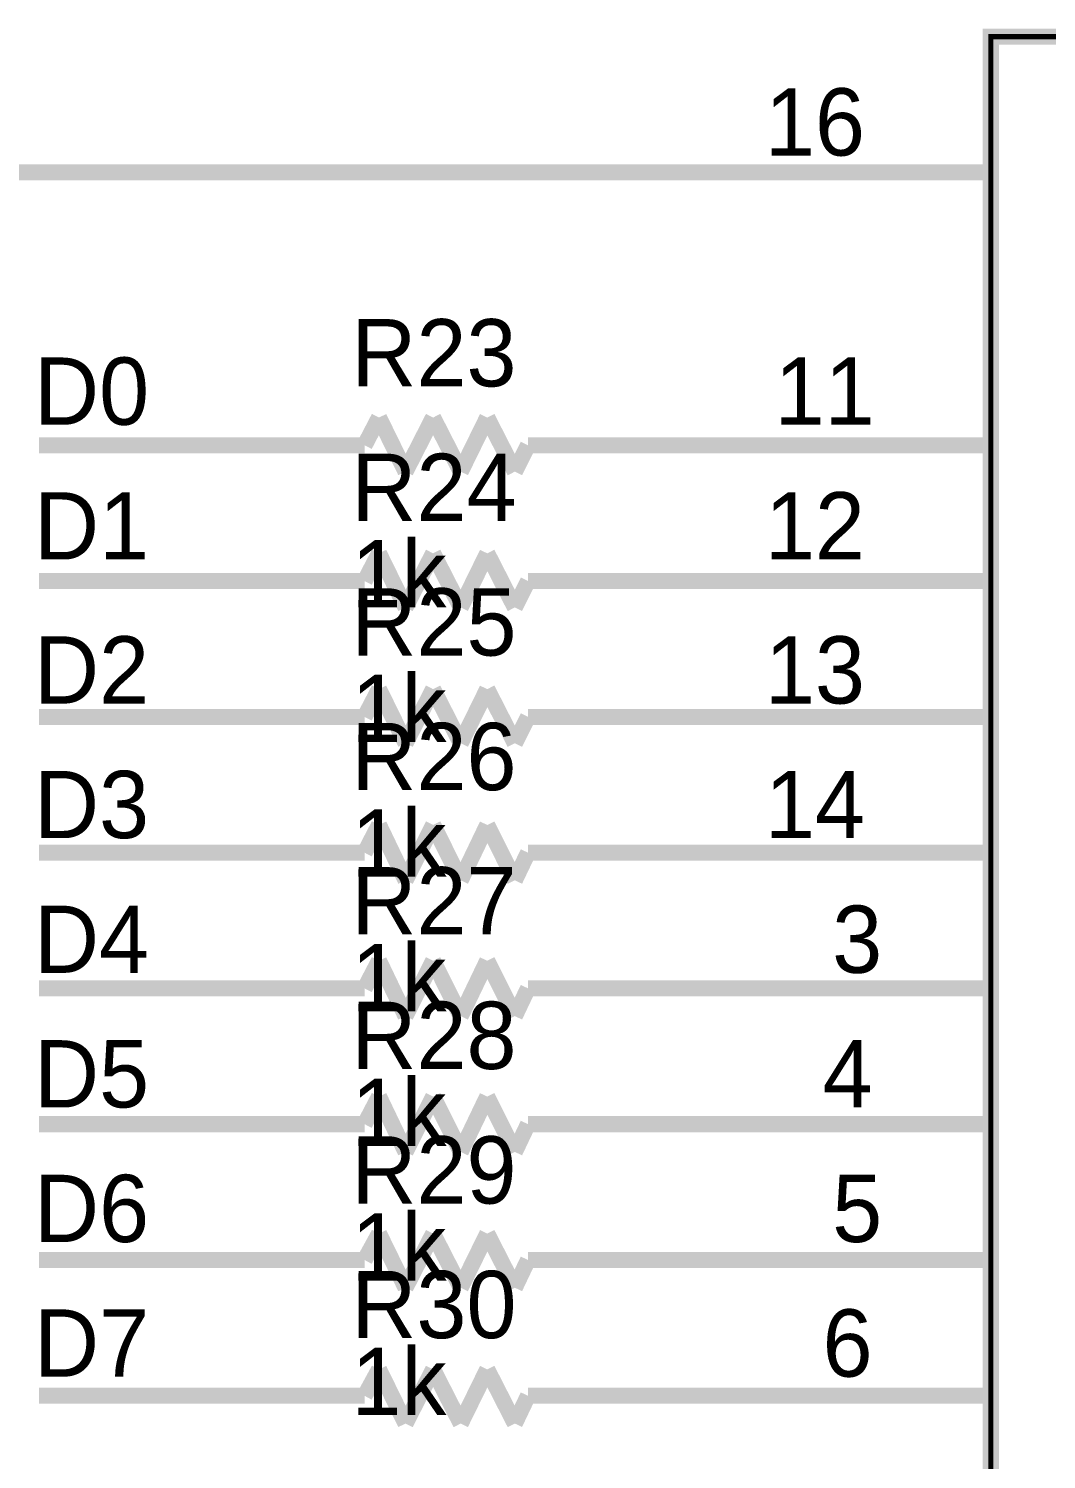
# Model space of a CAD drawing. Header units: inches. Extents: x 0 to 22.3, y 0 to 15.7.
# Drawn here: x 18.293 to 19.041, y 9.253 to 10.305 of the extents above; entities that cross this region are included whole.
import ezdxf

# ---------------------------------------------------------------- set-up
doc = ezdxf.new("R2010")
doc.units = ezdxf.units.IN
doc.header["$MEASUREMENT"] = 0
doc.layers.add('Sheet', color=255, linetype='Continuous')

msp = doc.modelspace()

# ---------------------------------------------------------------- linework, layer by layer
at = {"layer": 'Sheet'}
for points in [[(19.0006, 10.2996, 0.0118, 0.0118, 0), (19.7008, 10.2996, 0.0118, 0.0118, 0), (19.7008, 8.5996, 0.0118, 0.0118, 0), (19.0006, 8.5996, 0.0118, 0.0118, 0), (19.0006, 10.2996, 0.0118, 0.0118, 0)], [(19.0006, 10.2996, 0.0039, 0.0039, 0), (19.0006, 8.5996, 0.0039, 0.0039, 0), (19.7008, 8.5996, 0.0039, 0.0039, 0), (19.7008, 10.2996, 0.0039, 0.0039, 0), (19.0006, 10.2996, 0.0039, 0.0039, 0), (19.0006, 10.2996, 0.0039, 0.0039, 0)]]:
    msp.add_lwpolyline(points, format="xyseb", close=True, dxfattribs=at)
for points in [[(18.8008, 10.1997, 0.0118, 0.0118, 0), (18.0007, 10.1997, 0.0118, 0.0118, 0)], [(19.0006, 10.1997, 0.0118, 0.0118, 0), (18.8008, 10.1997, 0.0118, 0.0118, 0)], [(18.54, 9.999, 0.0118, 0.0118, 0), (18.5506, 10.0194, 0.0118, 0.0118, 0)], [(18.5506, 10.0194, 0.0118, 0.0118, 0), (18.5701, 9.9796, 0.0118, 0.0118, 0)], [(18.5701, 9.9796, 0.0118, 0.0118, 0), (18.5904, 10.0194, 0.0118, 0.0118, 0)], [(18.5904, 10.0194, 0.0118, 0.0118, 0), (18.6107, 9.9796, 0.0118, 0.0118, 0)], [(18.6107, 9.9796, 0.0118, 0.0118, 0), (18.6302, 10.0194, 0.0118, 0.0118, 0)], [(18.6302, 10.0194, 0.0118, 0.0118, 0), (18.6505, 9.9796, 0.0118, 0.0118, 0)], [(18.5002, 9.999, 0.0118, 0.0118, 0), (18.3004, 9.999, 0.0118, 0.0118, 0)], [(18.54, 9.999, 0.0118, 0.0118, 0), (18.5002, 9.999, 0.0118, 0.0118, 0)], [(18.6505, 9.9796, 0.0118, 0.0118, 0), (18.6602, 9.999, 0.0118, 0.0118, 0)], [(18.6602, 9.999, 0.0118, 0.0118, 0), (18.7, 9.999, 0.0118, 0.0118, 0)], [(18.8008, 9.999, 0.0118, 0.0118, 0), (18.7, 9.999, 0.0118, 0.0118, 0)], [(19.0006, 9.999, 0.0118, 0.0118, 0), (18.8008, 9.999, 0.0118, 0.0118, 0)], [(18.54, 9.8991, 0.0118, 0.0118, 0), (18.5506, 9.9195, 0.0118, 0.0118, 0)], [(18.5506, 9.9195, 0.0118, 0.0118, 0), (18.5701, 9.8797, 0.0118, 0.0118, 0)], [(18.5701, 9.8797, 0.0118, 0.0118, 0), (18.5904, 9.9195, 0.0118, 0.0118, 0)], [(18.5904, 9.9195, 0.0118, 0.0118, 0), (18.6107, 9.8797, 0.0118, 0.0118, 0)], [(18.6107, 9.8797, 0.0118, 0.0118, 0), (18.6302, 9.9195, 0.0118, 0.0118, 0)], [(18.6302, 9.9195, 0.0118, 0.0118, 0), (18.6505, 9.8797, 0.0118, 0.0118, 0)], [(18.5002, 9.8991, 0.0118, 0.0118, 0), (18.3004, 9.8991, 0.0118, 0.0118, 0)], [(18.54, 9.8991, 0.0118, 0.0118, 0), (18.5002, 9.8991, 0.0118, 0.0118, 0)], [(18.6505, 9.8797, 0.0118, 0.0118, 0), (18.6602, 9.8991, 0.0118, 0.0118, 0)], [(18.6602, 9.8991, 0.0118, 0.0118, 0), (18.7, 9.8991, 0.0118, 0.0118, 0)], [(18.7, 9.8991, 0.0118, 0.0118, 0), (18.8008, 9.8991, 0.0118, 0.0118, 0)], [(19.0006, 9.8991, 0.0118, 0.0118, 0), (18.8008, 9.8991, 0.0118, 0.0118, 0)], [(18.54, 9.7992, 0.0118, 0.0118, 0), (18.5506, 9.8196, 0.0118, 0.0118, 0)], [(18.5506, 9.8196, 0.0118, 0.0118, 0), (18.5701, 9.7798, 0.0118, 0.0118, 0)], [(18.5701, 9.7798, 0.0118, 0.0118, 0), (18.5904, 9.8196, 0.0118, 0.0118, 0)], [(18.5904, 9.8196, 0.0118, 0.0118, 0), (18.6107, 9.7798, 0.0118, 0.0118, 0)], [(18.6107, 9.7798, 0.0118, 0.0118, 0), (18.6302, 9.8196, 0.0118, 0.0118, 0)], [(18.6302, 9.8196, 0.0118, 0.0118, 0), (18.6505, 9.7798, 0.0118, 0.0118, 0)], [(18.5002, 9.7992, 0.0118, 0.0118, 0), (18.3004, 9.7992, 0.0118, 0.0118, 0)], [(18.54, 9.7992, 0.0118, 0.0118, 0), (18.5002, 9.7992, 0.0118, 0.0118, 0)], [(18.6505, 9.7798, 0.0118, 0.0118, 0), (18.6602, 9.7992, 0.0118, 0.0118, 0)], [(18.6602, 9.7992, 0.0118, 0.0118, 0), (18.7, 9.7992, 0.0118, 0.0118, 0)], [(18.7, 9.7992, 0.0118, 0.0118, 0), (18.8008, 9.7992, 0.0118, 0.0118, 0)], [(19.0006, 9.7992, 0.0118, 0.0118, 0), (18.8008, 9.7992, 0.0118, 0.0118, 0)], [(18.54, 9.6993, 0.0118, 0.0118, 0), (18.5506, 9.7197, 0.0118, 0.0118, 0)], [(18.5506, 9.7197, 0.0118, 0.0118, 0), (18.5701, 9.679, 0.0118, 0.0118, 0)], [(18.5701, 9.679, 0.0118, 0.0118, 0), (18.5904, 9.7197, 0.0118, 0.0118, 0)], [(18.5904, 9.7197, 0.0118, 0.0118, 0), (18.6107, 9.679, 0.0118, 0.0118, 0)], [(18.6107, 9.679, 0.0118, 0.0118, 0), (18.6302, 9.7197, 0.0118, 0.0118, 0)], [(18.6302, 9.7197, 0.0118, 0.0118, 0), (18.6505, 9.679, 0.0118, 0.0118, 0)], [(18.5002, 9.6993, 0.0118, 0.0118, 0), (18.3004, 9.6993, 0.0118, 0.0118, 0)], [(18.54, 9.6993, 0.0118, 0.0118, 0), (18.5002, 9.6993, 0.0118, 0.0118, 0)], [(18.6505, 9.679, 0.0118, 0.0118, 0), (18.6602, 9.6993, 0.0118, 0.0118, 0)], [(18.6602, 9.6993, 0.0118, 0.0118, 0), (18.7, 9.6993, 0.0118, 0.0118, 0)], [(18.7, 9.6993, 0.0118, 0.0118, 0), (18.8008, 9.6993, 0.0118, 0.0118, 0)], [(19.0006, 9.6993, 0.0118, 0.0118, 0), (18.8008, 9.6993, 0.0118, 0.0118, 0)], [(18.54, 9.5995, 0.0118, 0.0118, 0), (18.5506, 9.6198, 0.0118, 0.0118, 0)], [(18.5506, 9.6198, 0.0118, 0.0118, 0), (18.5701, 9.5791, 0.0118, 0.0118, 0)], [(18.5701, 9.5791, 0.0118, 0.0118, 0), (18.5904, 9.6198, 0.0118, 0.0118, 0)], [(18.5904, 9.6198, 0.0118, 0.0118, 0), (18.6107, 9.5791, 0.0118, 0.0118, 0)], [(18.6107, 9.5791, 0.0118, 0.0118, 0), (18.6302, 9.6198, 0.0118, 0.0118, 0)], [(18.6302, 9.6198, 0.0118, 0.0118, 0), (18.6505, 9.5791, 0.0118, 0.0118, 0)], [(18.5002, 9.5995, 0.0118, 0.0118, 0), (18.3004, 9.5995, 0.0118, 0.0118, 0)], [(18.54, 9.5995, 0.0118, 0.0118, 0), (18.5002, 9.5995, 0.0118, 0.0118, 0)], [(18.6505, 9.5791, 0.0118, 0.0118, 0), (18.6602, 9.5995, 0.0118, 0.0118, 0)], [(18.6602, 9.5995, 0.0118, 0.0118, 0), (18.7, 9.5995, 0.0118, 0.0118, 0)], [(18.8008, 9.5995, 0.0118, 0.0118, 0), (18.7, 9.5995, 0.0118, 0.0118, 0)], [(19.0006, 9.5995, 0.0118, 0.0118, 0), (18.8008, 9.5995, 0.0118, 0.0118, 0)], [(18.54, 9.4996, 0.0118, 0.0118, 0), (18.5506, 9.5199, 0.0118, 0.0118, 0)], [(18.5506, 9.5199, 0.0118, 0.0118, 0), (18.5701, 9.4792, 0.0118, 0.0118, 0)], [(18.5701, 9.4792, 0.0118, 0.0118, 0), (18.5904, 9.5199, 0.0118, 0.0118, 0)], [(18.5904, 9.5199, 0.0118, 0.0118, 0), (18.6107, 9.4792, 0.0118, 0.0118, 0)], [(18.6107, 9.4792, 0.0118, 0.0118, 0), (18.6302, 9.5199, 0.0118, 0.0118, 0)], [(18.6302, 9.5199, 0.0118, 0.0118, 0), (18.6505, 9.4792, 0.0118, 0.0118, 0)], [(18.5002, 9.4996, 0.0118, 0.0118, 0), (18.3004, 9.4996, 0.0118, 0.0118, 0)], [(18.54, 9.4996, 0.0118, 0.0118, 0), (18.5002, 9.4996, 0.0118, 0.0118, 0)], [(18.6505, 9.4792, 0.0118, 0.0118, 0), (18.6602, 9.4996, 0.0118, 0.0118, 0)], [(18.6602, 9.4996, 0.0118, 0.0118, 0), (18.7, 9.4996, 0.0118, 0.0118, 0)], [(18.7, 9.4996, 0.0118, 0.0118, 0), (18.8008, 9.4996, 0.0118, 0.0118, 0)], [(19.0006, 9.4996, 0.0118, 0.0118, 0), (18.8008, 9.4996, 0.0118, 0.0118, 0)], [(18.54, 9.3997, 0.0118, 0.0118, 0), (18.5506, 9.4191, 0.0118, 0.0118, 0)], [(18.5506, 9.4191, 0.0118, 0.0118, 0), (18.5701, 9.3793, 0.0118, 0.0118, 0)], [(18.5701, 9.3793, 0.0118, 0.0118, 0), (18.5904, 9.4191, 0.0118, 0.0118, 0)], [(18.5904, 9.4191, 0.0118, 0.0118, 0), (18.6107, 9.3793, 0.0118, 0.0118, 0)], [(18.6107, 9.3793, 0.0118, 0.0118, 0), (18.6302, 9.4191, 0.0118, 0.0118, 0)], [(18.6302, 9.4191, 0.0118, 0.0118, 0), (18.6505, 9.3793, 0.0118, 0.0118, 0)], [(18.5002, 9.3997, 0.0118, 0.0118, 0), (18.3004, 9.3997, 0.0118, 0.0118, 0)], [(18.54, 9.3997, 0.0118, 0.0118, 0), (18.5002, 9.3997, 0.0118, 0.0118, 0)], [(18.6505, 9.3793, 0.0118, 0.0118, 0), (18.6602, 9.3997, 0.0118, 0.0118, 0)], [(18.6602, 9.3997, 0.0118, 0.0118, 0), (18.7, 9.3997, 0.0118, 0.0118, 0)], [(18.7, 9.3997, 0.0118, 0.0118, 0), (18.8008, 9.3997, 0.0118, 0.0118, 0)], [(19.0006, 9.3997, 0.0118, 0.0118, 0), (18.8008, 9.3997, 0.0118, 0.0118, 0)], [(18.54, 9.2998, 0.0118, 0.0118, 0), (18.5506, 9.3192, 0.0118, 0.0118, 0)], [(18.5506, 9.3192, 0.0118, 0.0118, 0), (18.5701, 9.2794, 0.0118, 0.0118, 0)], [(18.5701, 9.2794, 0.0118, 0.0118, 0), (18.5904, 9.3192, 0.0118, 0.0118, 0)], [(18.5904, 9.3192, 0.0118, 0.0118, 0), (18.6107, 9.2794, 0.0118, 0.0118, 0)], [(18.6107, 9.2794, 0.0118, 0.0118, 0), (18.6302, 9.3192, 0.0118, 0.0118, 0)], [(18.6302, 9.3192, 0.0118, 0.0118, 0), (18.6505, 9.2794, 0.0118, 0.0118, 0)], [(18.5002, 9.2998, 0.0118, 0.0118, 0), (18.3004, 9.2998, 0.0118, 0.0118, 0)], [(18.54, 9.2998, 0.0118, 0.0118, 0), (18.5002, 9.2998, 0.0118, 0.0118, 0)], [(18.6505, 9.2794, 0.0118, 0.0118, 0), (18.6602, 9.2998, 0.0118, 0.0118, 0)], [(18.6602, 9.2998, 0.0118, 0.0118, 0), (18.7, 9.2998, 0.0118, 0.0118, 0)], [(18.7, 9.2998, 0.0118, 0.0118, 0), (18.8008, 9.2998, 0.0118, 0.0118, 0)], [(19.0006, 9.2998, 0.0118, 0.0118, 0), (18.8008, 9.2998, 0.0118, 0.0118, 0)]]:
    msp.add_lwpolyline(points, format="xyseb", dxfattribs=at)

# ---------------------------------------------------------------- texts
for s, p in [('16', (18.8344, 10.2121)), ('R23', (18.5303, 10.0423)), ('D0', (18.2969, 10.0141)), ('11', (18.8415, 10.0141)), ('R24', (18.5303, 9.9433)), ('D1', (18.2969, 9.915)), ('12', (18.8344, 9.915)), ('1k', (18.5303, 9.8797)), ('R25', (18.5303, 9.8443)), ('D2', (18.2969, 9.809)), ('13', (18.8344, 9.809)), ('1k', (18.5303, 9.7807)), ('R26', (18.5303, 9.7453)), ('D3', (18.2969, 9.71)), ('14', (18.8344, 9.71)), ('1k', (18.5303, 9.6817)), ('R27', (18.5303, 9.6392)), ('D4', (18.2969, 9.6109)), ('3', (18.8839, 9.6109)), ('1k', (18.5303, 9.5827)), ('R28', (18.5303, 9.5402)), ('D5', (18.2969, 9.5119)), ('4', (18.8768, 9.5119)), ('1k', (18.5303, 9.4836)), ('R29', (18.5303, 9.4412)), ('D6', (18.2969, 9.4129)), ('5', (18.8839, 9.4129)), ('1k', (18.5303, 9.3846)), ('R30', (18.5303, 9.3422)), ('D7', (18.2969, 9.3139)), ('6', (18.8768, 9.3139)), ('1k', (18.5303, 9.2856))]:
    msp.add_text(s, height=0.0495, dxfattribs=at).set_placement(p)

doc.saveas('drawing.dxf')
